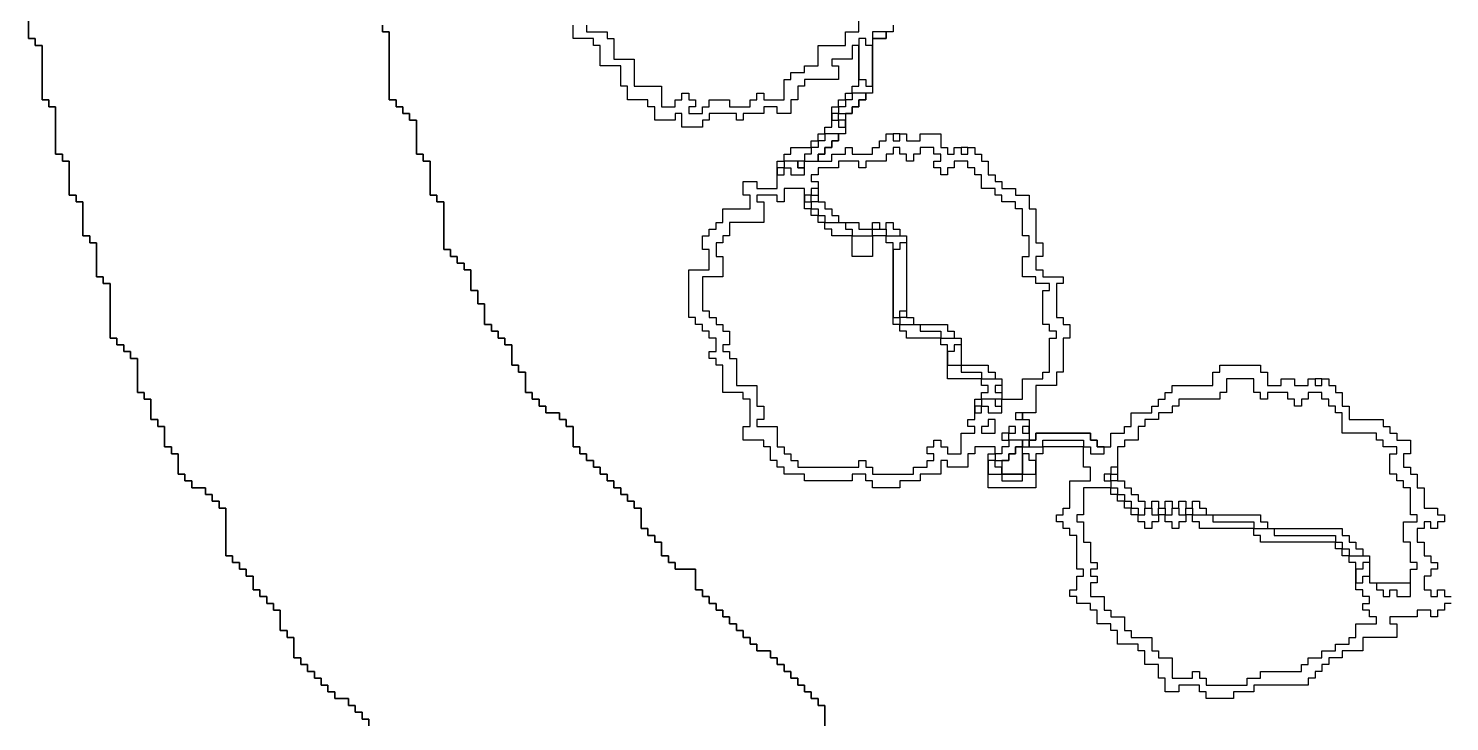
# Model space of a CAD drawing. Header units: millimetres. Extents: x 0 to 6624, y -35 to 3500.
# Drawn here: x 5772.1 to 6253.9, y 1578.5 to 1813.4 of the extents above; entities that cross this region are included whole.
import ezdxf

# ---------------------------------------------------------------- set-up
doc = ezdxf.new("R2010")
doc.units = ezdxf.units.MM
for name, color, linetype in [('garden_ground', 7, 'Continuous'), ('mound', 7, 'Continuous'), ('pine', 7, 'Continuous'), ('stream', 7, 'Continuous')]:
    doc.layers.add(name, color=color, linetype=linetype)

msp = doc.modelspace()

# ---------------------------------------------------------------- linework, layer by layer
at = {"layer": 'garden_ground'}
for points in [[(5887.48, 1577.08), (5887.48, 1579.38), (5885.17, 1579.38), (5885.17, 1581.69), (5882.86, 1581.69), (5882.86, 1583.99), (5880.55, 1583.99), (5880.55, 1586.3), (5875.94, 1586.3), (5875.94, 1588.6), (5873.63, 1588.6), (5873.63, 1590.91), (5871.32, 1590.91), (5871.32, 1593.21), (5869.01, 1593.21), (5869.01, 1595.52), (5866.7, 1595.52), (5866.7, 1597.83), (5864.4, 1597.83), (5864.4, 1600.13), (5862.09, 1600.13), (5862.09, 1607.05), (5859.78, 1607.05), (5859.78, 1609.35), (5857.47, 1609.35), (5857.47, 1616.27), (5855.16, 1616.27), (5855.16, 1618.58), (5852.85, 1618.58), (5852.85, 1620.88), (5850.54, 1620.88), (5850.54, 1623.19), (5848.24, 1623.19), (5848.24, 1627.8), (5845.93, 1627.8), (5845.93, 1630.11), (5843.62, 1630.11), (5843.62, 1632.41), (5841.31, 1632.41), (5841.31, 1634.72), (5839, 1634.72), (5839, 1650.86), (5836.69, 1650.86), (5836.69, 1653.16), (5834.39, 1653.16), (5834.39, 1655.47), (5832.08, 1655.47), (5832.08, 1657.77), (5827.46, 1657.77), (5827.46, 1660.08), (5825.15, 1660.08), (5825.15, 1662.38), (5822.84, 1662.38), (5822.84, 1669.3), (5820.54, 1669.3), (5820.54, 1671.61), (5818.23, 1671.61), (5818.23, 1678.52), (5815.92, 1678.52), (5815.92, 1680.83), (5813.61, 1680.83), (5813.61, 1687.75), (5811.3, 1687.75), (5811.3, 1690.05), (5808.99, 1690.05), (5808.99, 1701.58), (5806.69, 1701.58), (5806.69, 1703.89), (5804.38, 1703.89), (5804.38, 1706.19), (5802.07, 1706.19), (5802.07, 1708.5), (5799.76, 1708.5), (5799.76, 1726.94), (5797.45, 1726.94), (5797.45, 1729.25), (5795.14, 1729.25), (5795.14, 1740.78), (5792.83, 1740.78), (5792.83, 1743.08), (5790.53, 1743.08), (5790.53, 1754.61), (5788.22, 1754.61), (5788.22, 1756.92), (5785.91, 1756.92), (5785.91, 1768.45), (5783.6, 1768.45), (5783.6, 1770.75), (5781.29, 1770.75), (5781.29, 1786.89), (5778.98, 1786.89), (5778.98, 1789.2), (5776.68, 1789.2), (5776.68, 1807.64), (5774.37, 1807.64), (5774.37, 1809.95), (5772.06, 1809.95), (5772.06, 1821.48)], [(5892.1, 1814.56), (5892.1, 1812.25), (5894.4, 1812.25), (5894.4, 1789.2), (5896.71, 1789.2), (5896.71, 1786.89), (5899.02, 1786.89), (5899.02, 1784.58), (5901.33, 1784.58), (5901.33, 1782.28), (5903.64, 1782.28), (5903.64, 1770.75), (5905.95, 1770.75), (5905.95, 1768.45), (5908.25, 1768.45), (5908.25, 1756.92), (5910.56, 1756.92), (5910.56, 1754.61), (5912.87, 1754.61), (5912.87, 1738.47), (5915.18, 1738.47), (5915.18, 1736.17), (5917.49, 1736.17), (5917.49, 1733.86), (5919.8, 1733.86), (5919.8, 1731.55), (5922.11, 1731.55), (5922.11, 1724.64), (5924.41, 1724.64), (5924.41, 1720.03), (5926.72, 1720.03), (5926.72, 1713.11), (5929.03, 1713.11), (5929.03, 1710.8), (5931.34, 1710.8), (5931.34, 1708.5), (5933.65, 1708.5), (5933.65, 1706.19), (5935.96, 1706.19), (5935.96, 1699.28), (5938.26, 1699.28), (5938.26, 1696.97), (5940.57, 1696.97), (5940.57, 1690.05), (5942.88, 1690.05), (5942.88, 1687.75), (5945.19, 1687.75), (5945.19, 1685.44), (5947.5, 1685.44), (5947.5, 1683.14), (5952.11, 1683.14), (5952.11, 1680.83), (5954.42, 1680.83), (5954.42, 1678.52), (5956.73, 1678.52), (5956.73, 1671.61), (5959.04, 1671.61), (5959.04, 1669.3), (5961.35, 1669.3), (5961.35, 1667), (5963.66, 1667), (5963.66, 1664.69), (5965.96, 1664.69), (5965.96, 1662.38), (5968.27, 1662.38), (5968.27, 1660.08), (5970.58, 1660.08), (5970.58, 1657.77), (5972.89, 1657.77), (5972.89, 1655.47), (5975.2, 1655.47), (5975.2, 1653.16), (5977.51, 1653.16), (5977.51, 1650.86), (5979.82, 1650.86), (5979.82, 1643.94), (5982.12, 1643.94), (5982.12, 1641.63), (5984.43, 1641.63), (5984.43, 1639.33), (5986.74, 1639.33), (5986.74, 1634.72), (5989.05, 1634.72), (5989.05, 1632.41), (5991.36, 1632.41), (5991.36, 1630.11), (5998.28, 1630.11), (5998.28, 1623.19), (6000.59, 1623.19), (6000.59, 1620.88), (6002.9, 1620.88), (6002.9, 1618.58), (6005.21, 1618.58), (6005.21, 1616.27), (6007.52, 1616.27), (6007.52, 1613.97), (6009.82, 1613.97), (6009.82, 1611.66), (6012.13, 1611.66), (6012.13, 1609.35), (6014.44, 1609.35), (6014.44, 1607.05), (6016.75, 1607.05), (6016.75, 1604.74), (6019.06, 1604.74), (6019.06, 1602.44), (6023.67, 1602.44), (6023.67, 1600.13), (6025.98, 1600.13), (6025.98, 1597.83), (6028.29, 1597.83), (6028.29, 1595.52), (6030.6, 1595.52), (6030.6, 1593.21), (6032.91, 1593.21), (6032.91, 1590.91), (6035.22, 1590.91), (6035.22, 1588.6), (6037.53, 1588.6), (6037.53, 1586.3), (6039.83, 1586.3), (6039.83, 1583.99), (6042.14, 1583.99), (6042.14, 1577.08)], [(6254.52, 1618.58), (6252.21, 1618.58), (6252.21, 1616.27), (6249.9, 1616.27), (6249.9, 1613.97), (6247.59, 1613.97), (6247.59, 1616.27), (6242.97, 1616.27), (6242.97, 1613.97), (6233.74, 1613.97), (6233.74, 1611.66), (6236.05, 1611.66), (6236.05, 1607.05), (6224.51, 1607.05), (6224.51, 1602.44), (6217.58, 1602.44), (6217.58, 1600.13), (6212.96, 1600.13), (6212.96, 1597.83), (6210.66, 1597.83), (6210.66, 1595.52), (6208.35, 1595.52), (6208.35, 1593.21), (6206.04, 1593.21), (6206.04, 1590.91), (6187.57, 1590.91), (6187.57, 1588.6), (6180.65, 1588.6), (6180.65, 1586.3), (6171.41, 1586.3), (6171.41, 1588.6), (6169.1, 1588.6), (6169.1, 1590.91), (6162.18, 1590.91), (6162.18, 1588.6), (6157.56, 1588.6), (6157.56, 1593.21), (6155.25, 1593.21), (6155.25, 1597.83), (6150.64, 1597.83), (6150.64, 1602.44), (6148.33, 1602.44), (6148.33, 1604.74), (6141.4, 1604.74), (6141.4, 1609.35), (6139.1, 1609.35), (6139.1, 1611.66), (6134.48, 1611.66), (6134.48, 1616.27), (6132.17, 1616.27), (6132.17, 1618.58), (6127.55, 1618.58), (6127.55, 1620.88), (6125.24, 1620.88), (6125.24, 1623.19), (6127.55, 1623.19), (6127.55, 1627.8), (6129.86, 1627.8), (6129.86, 1630.11), (6127.55, 1630.11), (6127.55, 1641.63), (6125.24, 1641.63), (6125.24, 1643.94), (6122.94, 1643.94), (6122.94, 1646.25), (6120.63, 1646.25), (6120.63, 1648.55), (6122.94, 1648.55), (6122.94, 1650.86), (6125.24, 1650.86), (6125.24, 1660.08), (6132.17, 1660.08), (6132.17, 1664.69), (6129.86, 1664.69), (6129.86, 1671.61), (6116.01, 1671.61), (6116.01, 1669.3), (6113.7, 1669.3), (6113.7, 1657.77), (6097.54, 1657.77), (6097.54, 1669.3), (6099.85, 1669.3), (6099.85, 1671.61), (6092.93, 1671.61), (6092.93, 1669.3), (6090.62, 1669.3), (6090.62, 1664.69), (6083.69, 1664.69), (6083.69, 1667), (6081.39, 1667), (6081.39, 1662.38), (6074.46, 1662.38), (6074.46, 1660.08), (6067.53, 1660.08), (6067.53, 1657.77), (6058.3, 1657.77), (6058.3, 1660.08), (6055.99, 1660.08), (6055.99, 1662.38), (6051.38, 1662.38), (6051.38, 1660.08), (6035.22, 1660.08), (6035.22, 1662.38), (6028.29, 1662.38), (6028.29, 1664.69), (6025.98, 1664.69), (6025.98, 1667), (6023.67, 1667), (6023.67, 1671.61), (6021.37, 1671.61), (6021.37, 1673.91), (6014.44, 1673.91), (6014.44, 1678.52), (6016.75, 1678.52), (6016.75, 1687.75), (6014.44, 1687.75), (6014.44, 1690.05), (6007.52, 1690.05), (6007.52, 1699.28), (6005.21, 1699.28), (6005.21, 1701.58), (6002.9, 1701.58), (6002.9, 1703.89), (6005.21, 1703.89), (6005.21, 1708.5), (6002.9, 1708.5), (6002.9, 1710.8), (6000.59, 1710.8), (6000.59, 1713.11), (5998.28, 1713.11), (5998.28, 1715.42), (5995.97, 1715.42), (5995.97, 1731.55), (6002.9, 1731.55), (6002.9, 1738.47), (6000.59, 1738.47), (6000.59, 1743.08), (6002.9, 1743.08), (6002.9, 1745.39), (6005.21, 1745.39), (6005.21, 1747.69), (6007.52, 1747.69), (6007.52, 1752.31), (6016.75, 1752.31), (6016.75, 1756.92), (6014.44, 1756.92), (6014.44, 1761.53), (6019.06, 1761.53), (6019.06, 1759.22), (6025.98, 1759.22), (6025.98, 1768.45), (6028.29, 1768.45), (6028.29, 1770.75), (6030.6, 1770.75), (6030.6, 1773.06), (6037.53, 1773.06), (6037.53, 1775.36), (6039.83, 1775.36), (6039.83, 1777.67), (6042.14, 1777.67), (6042.14, 1779.97), (6044.45, 1779.97), (6044.45, 1786.89), (6046.76, 1786.89), (6046.76, 1789.2), (6049.07, 1789.2), (6049.07, 1791.5), (6051.38, 1791.5), (6051.38, 1793.81), (6053.68, 1793.81), (6053.68, 1807.64), (6051.38, 1807.64), (6051.38, 1803.03), (6044.45, 1803.03), (6044.45, 1800.72), (6046.76, 1800.72), (6046.76, 1796.11), (6035.22, 1796.11), (6035.22, 1793.81), (6032.91, 1793.81), (6032.91, 1789.2), (6030.6, 1789.2), (6030.6, 1784.58), (6025.98, 1784.58), (6025.98, 1786.89), (6021.37, 1786.89), (6021.37, 1784.58), (6014.44, 1784.58), (6014.44, 1782.28), (6012.13, 1782.28), (6012.13, 1784.58), (6002.9, 1784.58), (6002.9, 1782.28), (6000.59, 1782.28), (6000.59, 1779.97), (5993.67, 1779.97), (5993.67, 1784.58), (5991.36, 1784.58), (5991.36, 1782.28), (5984.43, 1782.28), (5984.43, 1786.89), (5982.12, 1786.89), (5982.12, 1789.2), (5975.2, 1789.2), (5975.2, 1793.81), (5972.89, 1793.81), (5972.89, 1800.72), (5965.96, 1800.72), (5965.96, 1807.64), (5963.66, 1807.64), (5963.66, 1809.95), (5956.73, 1809.95), (5956.73, 1814.56)]]:
    msp.add_lwpolyline(points, dxfattribs=at)
for points in [[(6104.47, 1678.52), (6104.47, 1676.22), (6106.78, 1676.22), (6106.78, 1678.52), (6104.47, 1678.52)], [(6102.16, 1676.22), (6102.16, 1673.91), (6104.47, 1673.91), (6104.47, 1676.22), (6102.16, 1676.22)]]:
    msp.add_lwpolyline(points, close=True, dxfattribs=at)
at = {"layer": 'mound'}
for points in [[(5961.35, 1814.56), (5961.35, 1812.25), (5968.27, 1812.25), (5968.27, 1809.95), (5970.58, 1809.95), (5970.58, 1803.03), (5977.51, 1803.03), (5977.51, 1793.81), (5986.74, 1793.81), (5986.74, 1786.89), (5991.36, 1786.89), (5991.36, 1789.2), (5993.67, 1789.2), (5993.67, 1791.5), (5995.97, 1791.5), (5995.97, 1789.2), (5998.28, 1789.2), (5998.28, 1786.89), (5995.97, 1786.89), (5995.97, 1784.58), (6000.59, 1784.58), (6000.59, 1786.89), (6002.9, 1786.89), (6002.9, 1789.2), (6009.82, 1789.2), (6009.82, 1786.89), (6016.75, 1786.89), (6016.75, 1789.2), (6019.06, 1789.2), (6019.06, 1791.5), (6021.37, 1791.5), (6021.37, 1789.2), (6028.29, 1789.2), (6028.29, 1796.11), (6030.6, 1796.11), (6030.6, 1798.42), (6035.22, 1798.42), (6035.22, 1800.72), (6039.83, 1800.72), (6039.83, 1807.64), (6049.07, 1807.64), (6049.07, 1812.25), (6053.68, 1812.25), (6053.68, 1830.7)], [(6065.23, 1814.56), (6065.23, 1812.25), (6062.92, 1812.25), (6062.92, 1809.95), (6058.3, 1809.95), (6058.3, 1791.5), (6055.99, 1791.5), (6055.99, 1789.2), (6053.68, 1789.2), (6053.68, 1786.89), (6051.38, 1786.89), (6051.38, 1784.58), (6049.07, 1784.58), (6049.07, 1777.67), (6046.76, 1777.67), (6046.76, 1775.36), (6044.45, 1775.36), (6044.45, 1773.06), (6042.14, 1773.06), (6042.14, 1770.75), (6039.83, 1770.75), (6039.83, 1768.45), (6044.45, 1768.45), (6044.45, 1770.75), (6049.07, 1770.75), (6049.07, 1773.06), (6051.38, 1773.06), (6051.38, 1770.75), (6058.3, 1770.75), (6058.3, 1773.06), (6060.61, 1773.06), (6060.61, 1775.36), (6062.92, 1775.36), (6062.92, 1777.67), (6065.23, 1777.67), (6065.23, 1775.36), (6067.53, 1775.36), (6067.53, 1777.67), (6069.84, 1777.67), (6069.84, 1775.36), (6074.46, 1775.36), (6074.46, 1777.67), (6081.39, 1777.67), (6081.39, 1773.06), (6083.69, 1773.06), (6083.69, 1770.75), (6086, 1770.75), (6086, 1773.06), (6088.31, 1773.06), (6088.31, 1770.75), (6090.62, 1770.75), (6090.62, 1773.06), (6092.93, 1773.06), (6092.93, 1770.75), (6095.24, 1770.75), (6095.24, 1768.45), (6097.54, 1768.45), (6097.54, 1763.83), (6099.85, 1763.83), (6099.85, 1761.53), (6102.16, 1761.53), (6102.16, 1759.22), (6106.78, 1759.22), (6106.78, 1756.92), (6111.39, 1756.92), (6111.39, 1752.31), (6113.7, 1752.31), (6113.7, 1740.78), (6116.01, 1740.78), (6116.01, 1736.17), (6113.7, 1736.17), (6113.7, 1731.55), (6116.01, 1731.55), (6116.01, 1729.25), (6122.94, 1729.25), (6122.94, 1726.94), (6120.63, 1726.94), (6120.63, 1715.42), (6122.94, 1715.42), (6122.94, 1713.11), (6125.24, 1713.11), (6125.24, 1708.5), (6122.94, 1708.5), (6122.94, 1696.97), (6120.63, 1696.97), (6120.63, 1692.36), (6113.7, 1692.36), (6113.7, 1683.14), (6109.09, 1683.14), (6109.09, 1680.83), (6111.39, 1680.83), (6111.39, 1673.91), (6113.7, 1673.91), (6113.7, 1676.22), (6132.17, 1676.22), (6132.17, 1673.91), (6134.48, 1673.91), (6134.48, 1671.61), (6139.1, 1671.61), (6139.1, 1676.22), (6143.71, 1676.22), (6143.71, 1678.52), (6146.02, 1678.52), (6146.02, 1683.14), (6152.95, 1683.14), (6152.95, 1685.44), (6155.25, 1685.44), (6155.25, 1687.75), (6157.56, 1687.75), (6157.56, 1690.05), (6159.87, 1690.05), (6159.87, 1692.36), (6173.72, 1692.36), (6173.72, 1696.97), (6176.03, 1696.97), (6176.03, 1699.28), (6189.88, 1699.28), (6189.88, 1696.97), (6192.19, 1696.97), (6192.19, 1692.36), (6196.81, 1692.36), (6196.81, 1694.66), (6201.42, 1694.66), (6201.42, 1692.36), (6206.04, 1692.36), (6206.04, 1694.66), (6208.35, 1694.66), (6208.35, 1692.36), (6210.66, 1692.36), (6210.66, 1694.66), (6212.96, 1694.66), (6212.96, 1692.36), (6215.27, 1692.36), (6215.27, 1690.05), (6217.58, 1690.05), (6217.58, 1685.44), (6219.89, 1685.44), (6219.89, 1680.83), (6231.43, 1680.83), (6231.43, 1678.52), (6233.74, 1678.52), (6233.74, 1676.22), (6236.05, 1676.22), (6236.05, 1673.91), (6240.66, 1673.91), (6240.66, 1669.3), (6238.36, 1669.3), (6238.36, 1664.69), (6240.66, 1664.69), (6240.66, 1662.38), (6242.97, 1662.38), (6242.97, 1657.77), (6245.28, 1657.77), (6245.28, 1650.86), (6249.9, 1650.86), (6249.9, 1648.55), (6252.21, 1648.55), (6252.21, 1646.25), (6249.9, 1646.25), (6249.9, 1643.94), (6247.59, 1643.94), (6247.59, 1646.25), (6245.28, 1646.25), (6245.28, 1643.94), (6242.97, 1643.94), (6242.97, 1639.33), (6245.28, 1639.33), (6245.28, 1634.72), (6247.59, 1634.72), (6247.59, 1632.41), (6249.9, 1632.41), (6249.9, 1630.11), (6247.59, 1630.11), (6247.59, 1627.8), (6245.28, 1627.8), (6245.28, 1623.19), (6247.59, 1623.19), (6247.59, 1620.88), (6249.9, 1620.88), (6249.9, 1623.19), (6252.21, 1623.19), (6252.21, 1620.88), (6254.52, 1620.88)]]:
    msp.add_lwpolyline(points, dxfattribs=at)
for points in [[(6065.23, 1773.06), (6065.23, 1770.75), (6062.92, 1770.75), (6062.92, 1768.45), (6055.99, 1768.45), (6055.99, 1766.14), (6053.68, 1766.14), (6053.68, 1768.45), (6046.76, 1768.45), (6046.76, 1766.14), (6039.83, 1766.14), (6039.83, 1763.83), (6037.53, 1763.83), (6037.53, 1761.53), (6039.83, 1761.53), (6039.83, 1754.61), (6042.14, 1754.61), (6042.14, 1752.31), (6044.45, 1752.31), (6044.45, 1750), (6046.76, 1750), (6046.76, 1747.69), (6053.68, 1747.69), (6053.68, 1745.39), (6058.3, 1745.39), (6058.3, 1747.69), (6060.61, 1747.69), (6060.61, 1745.39), (6062.92, 1745.39), (6062.92, 1747.69), (6065.23, 1747.69), (6065.23, 1745.39), (6067.53, 1745.39), (6067.53, 1743.08), (6069.84, 1743.08), (6069.84, 1715.42), (6072.15, 1715.42), (6072.15, 1713.11), (6083.69, 1713.11), (6083.69, 1710.8), (6086, 1710.8), (6086, 1708.5), (6088.31, 1708.5), (6088.31, 1699.28), (6097.54, 1699.28), (6097.54, 1696.97), (6099.85, 1696.97), (6099.85, 1694.66), (6102.16, 1694.66), (6102.16, 1687.75), (6109.09, 1687.75), (6109.09, 1694.66), (6116.01, 1694.66), (6116.01, 1696.97), (6118.32, 1696.97), (6118.32, 1708.5), (6120.63, 1708.5), (6120.63, 1710.8), (6118.32, 1710.8), (6118.32, 1713.11), (6116.01, 1713.11), (6116.01, 1724.64), (6118.32, 1724.64), (6118.32, 1726.94), (6113.7, 1726.94), (6113.7, 1729.25), (6109.09, 1729.25), (6109.09, 1736.17), (6111.39, 1736.17), (6111.39, 1743.08), (6109.09, 1743.08), (6109.09, 1752.31), (6106.78, 1752.31), (6106.78, 1754.61), (6102.16, 1754.61), (6102.16, 1756.92), (6099.85, 1756.92), (6099.85, 1759.22), (6095.24, 1759.22), (6095.24, 1763.83), (6092.93, 1763.83), (6092.93, 1766.14), (6090.62, 1766.14), (6090.62, 1768.45), (6086, 1768.45), (6086, 1766.14), (6083.69, 1766.14), (6083.69, 1763.83), (6081.39, 1763.83), (6081.39, 1766.14), (6079.08, 1766.14), (6079.08, 1768.45), (6081.39, 1768.45), (6081.39, 1770.75), (6079.08, 1770.75), (6079.08, 1773.06), (6074.46, 1773.06), (6074.46, 1770.75), (6072.15, 1770.75), (6072.15, 1768.45), (6069.84, 1768.45), (6069.84, 1770.75), (6067.53, 1770.75), (6067.53, 1773.06), (6065.23, 1773.06)], [(6032.91, 1768.45), (6032.91, 1766.14), (6035.22, 1766.14), (6035.22, 1768.45), (6032.91, 1768.45)], [(6028.29, 1759.22), (6028.29, 1754.61), (6025.98, 1754.61), (6025.98, 1756.92), (6019.06, 1756.92), (6019.06, 1754.61), (6021.37, 1754.61), (6021.37, 1747.69), (6009.82, 1747.69), (6009.82, 1743.08), (6007.52, 1743.08), (6007.52, 1740.78), (6005.21, 1740.78), (6005.21, 1736.17), (6007.52, 1736.17), (6007.52, 1729.25), (6000.59, 1729.25), (6000.59, 1717.72), (6002.9, 1717.72), (6002.9, 1715.42), (6005.21, 1715.42), (6005.21, 1713.11), (6007.52, 1713.11), (6007.52, 1710.8), (6009.82, 1710.8), (6009.82, 1706.19), (6007.52, 1706.19), (6007.52, 1703.89), (6009.82, 1703.89), (6009.82, 1701.58), (6012.13, 1701.58), (6012.13, 1692.36), (6019.06, 1692.36), (6019.06, 1685.44), (6021.37, 1685.44), (6021.37, 1680.83), (6019.06, 1680.83), (6019.06, 1678.52), (6025.98, 1678.52), (6025.98, 1671.61), (6028.29, 1671.61), (6028.29, 1669.3), (6030.6, 1669.3), (6030.6, 1667), (6032.91, 1667), (6032.91, 1664.69), (6053.68, 1664.69), (6053.68, 1667), (6055.99, 1667), (6055.99, 1664.69), (6058.3, 1664.69), (6058.3, 1662.38), (6072.15, 1662.38), (6072.15, 1664.69), (6076.77, 1664.69), (6076.77, 1667), (6079.08, 1667), (6079.08, 1669.3), (6076.77, 1669.3), (6076.77, 1671.61), (6079.08, 1671.61), (6079.08, 1673.91), (6081.39, 1673.91), (6081.39, 1671.61), (6083.69, 1671.61), (6083.69, 1669.3), (6088.31, 1669.3), (6088.31, 1676.22), (6092.93, 1676.22), (6092.93, 1678.52), (6090.62, 1678.52), (6090.62, 1680.83), (6092.93, 1680.83), (6092.93, 1687.75), (6095.24, 1687.75), (6095.24, 1690.05), (6097.54, 1690.05), (6097.54, 1692.36), (6095.24, 1692.36), (6095.24, 1694.66), (6083.69, 1694.66), (6083.69, 1706.19), (6081.39, 1706.19), (6081.39, 1708.5), (6069.84, 1708.5), (6069.84, 1710.8), (6067.53, 1710.8), (6067.53, 1713.11), (6065.23, 1713.11), (6065.23, 1740.78), (6062.92, 1740.78), (6062.92, 1743.08), (6058.3, 1743.08), (6058.3, 1736.17), (6051.38, 1736.17), (6051.38, 1743.08), (6044.45, 1743.08), (6044.45, 1745.39), (6042.14, 1745.39), (6042.14, 1747.69), (6039.83, 1747.69), (6039.83, 1750), (6037.53, 1750), (6037.53, 1752.31), (6035.22, 1752.31), (6035.22, 1759.22), (6028.29, 1759.22)], [(6178.34, 1694.66), (6178.34, 1690.05), (6176.03, 1690.05), (6176.03, 1687.75), (6162.18, 1687.75), (6162.18, 1685.44), (6159.87, 1685.44), (6159.87, 1683.14), (6155.25, 1683.14), (6155.25, 1680.83), (6150.64, 1680.83), (6150.64, 1678.52), (6148.33, 1678.52), (6148.33, 1673.91), (6143.71, 1673.91), (6143.71, 1671.61), (6141.4, 1671.61), (6141.4, 1660.08), (6143.71, 1660.08), (6143.71, 1657.77), (6146.02, 1657.77), (6146.02, 1655.47), (6148.33, 1655.47), (6148.33, 1653.16), (6150.64, 1653.16), (6150.64, 1650.86), (6152.95, 1650.86), (6152.95, 1653.16), (6155.25, 1653.16), (6155.25, 1650.86), (6157.56, 1650.86), (6157.56, 1653.16), (6159.87, 1653.16), (6159.87, 1650.86), (6162.18, 1650.86), (6162.18, 1653.16), (6164.49, 1653.16), (6164.49, 1650.86), (6166.8, 1650.86), (6166.8, 1653.16), (6169.1, 1653.16), (6169.1, 1650.86), (6171.41, 1650.86), (6171.41, 1648.55), (6189.88, 1648.55), (6189.88, 1646.25), (6192.19, 1646.25), (6192.19, 1643.94), (6217.58, 1643.94), (6217.58, 1641.63), (6219.89, 1641.63), (6219.89, 1639.33), (6222.2, 1639.33), (6222.2, 1637.02), (6224.51, 1637.02), (6224.51, 1634.72), (6226.81, 1634.72), (6226.81, 1625.49), (6229.12, 1625.49), (6229.12, 1623.19), (6231.43, 1623.19), (6231.43, 1620.88), (6233.74, 1620.88), (6233.74, 1623.19), (6236.05, 1623.19), (6236.05, 1620.88), (6240.66, 1620.88), (6240.66, 1630.11), (6242.97, 1630.11), (6242.97, 1632.41), (6240.66, 1632.41), (6240.66, 1639.33), (6238.36, 1639.33), (6238.36, 1646.25), (6242.97, 1646.25), (6242.97, 1648.55), (6240.66, 1648.55), (6240.66, 1657.77), (6238.36, 1657.77), (6238.36, 1660.08), (6236.05, 1660.08), (6236.05, 1662.38), (6233.74, 1662.38), (6233.74, 1669.3), (6236.05, 1669.3), (6236.05, 1671.61), (6231.43, 1671.61), (6231.43, 1673.91), (6229.12, 1673.91), (6229.12, 1676.22), (6217.58, 1676.22), (6217.58, 1683.14), (6215.27, 1683.14), (6215.27, 1685.44), (6212.96, 1685.44), (6212.96, 1687.75), (6210.66, 1687.75), (6210.66, 1690.05), (6206.04, 1690.05), (6206.04, 1687.75), (6203.73, 1687.75), (6203.73, 1685.44), (6201.42, 1685.44), (6201.42, 1687.75), (6199.11, 1687.75), (6199.11, 1690.05), (6192.19, 1690.05), (6192.19, 1687.75), (6189.88, 1687.75), (6189.88, 1690.05), (6187.57, 1690.05), (6187.57, 1694.66), (6178.34, 1694.66)], [(6099.85, 1687.75), (6099.85, 1685.44), (6102.16, 1685.44), (6102.16, 1687.75), (6099.85, 1687.75)], [(6097.54, 1680.83), (6097.54, 1678.52), (6095.24, 1678.52), (6095.24, 1676.22), (6099.85, 1676.22), (6099.85, 1680.83), (6097.54, 1680.83)], [(6109.09, 1673.91), (6109.09, 1671.61), (6111.39, 1671.61), (6111.39, 1673.91), (6109.09, 1673.91)], [(6106.78, 1671.61), (6106.78, 1669.3), (6104.47, 1669.3), (6104.47, 1667), (6102.16, 1667), (6102.16, 1662.38), (6109.09, 1662.38), (6109.09, 1671.61), (6106.78, 1671.61)], [(6129.86, 1657.77), (6129.86, 1648.55), (6127.55, 1648.55), (6127.55, 1646.25), (6129.86, 1646.25), (6129.86, 1639.33), (6132.17, 1639.33), (6132.17, 1632.41), (6134.48, 1632.41), (6134.48, 1630.11), (6132.17, 1630.11), (6132.17, 1627.8), (6134.48, 1627.8), (6134.48, 1625.49), (6132.17, 1625.49), (6132.17, 1620.88), (6136.79, 1620.88), (6136.79, 1616.27), (6139.1, 1616.27), (6139.1, 1613.97), (6143.71, 1613.97), (6143.71, 1609.35), (6146.02, 1609.35), (6146.02, 1607.05), (6152.95, 1607.05), (6152.95, 1602.44), (6155.25, 1602.44), (6155.25, 1600.13), (6159.87, 1600.13), (6159.87, 1593.21), (6166.8, 1593.21), (6166.8, 1595.52), (6169.1, 1595.52), (6169.1, 1593.21), (6171.41, 1593.21), (6171.41, 1590.91), (6185.26, 1590.91), (6185.26, 1593.21), (6189.88, 1593.21), (6189.88, 1595.52), (6203.73, 1595.52), (6203.73, 1597.83), (6206.04, 1597.83), (6206.04, 1600.13), (6210.66, 1600.13), (6210.66, 1602.44), (6215.27, 1602.44), (6215.27, 1604.74), (6219.89, 1604.74), (6219.89, 1607.05), (6222.2, 1607.05), (6222.2, 1611.66), (6229.12, 1611.66), (6229.12, 1613.97), (6226.81, 1613.97), (6226.81, 1616.27), (6224.51, 1616.27), (6224.51, 1618.58), (6226.81, 1618.58), (6226.81, 1620.88), (6224.51, 1620.88), (6224.51, 1623.19), (6222.2, 1623.19), (6222.2, 1632.41), (6219.89, 1632.41), (6219.89, 1634.72), (6217.58, 1634.72), (6217.58, 1637.02), (6215.27, 1637.02), (6215.27, 1639.33), (6189.88, 1639.33), (6189.88, 1641.63), (6187.57, 1641.63), (6187.57, 1643.94), (6169.1, 1643.94), (6169.1, 1646.25), (6166.8, 1646.25), (6166.8, 1648.55), (6164.49, 1648.55), (6164.49, 1646.25), (6162.18, 1646.25), (6162.18, 1643.94), (6159.87, 1643.94), (6159.87, 1646.25), (6157.56, 1646.25), (6157.56, 1648.55), (6155.25, 1648.55), (6155.25, 1646.25), (6152.95, 1646.25), (6152.95, 1643.94), (6150.64, 1643.94), (6150.64, 1646.25), (6148.33, 1646.25), (6148.33, 1648.55), (6146.02, 1648.55), (6146.02, 1650.86), (6143.71, 1650.86), (6143.71, 1653.16), (6141.4, 1653.16), (6141.4, 1655.47), (6139.1, 1655.47), (6139.1, 1657.77), (6129.86, 1657.77)]]:
    msp.add_lwpolyline(points, close=True, dxfattribs=at)
at = {"layer": 'pine'}
for points in [[(6058.3, 1812.25), (6058.3, 1809.95), (6062.92, 1809.95), (6062.92, 1812.25), (6058.3, 1812.25)], [(6053.68, 1809.95), (6053.68, 1796.11), (6055.99, 1796.11), (6055.99, 1793.81), (6058.3, 1793.81), (6058.3, 1807.64), (6055.99, 1807.64), (6055.99, 1809.95), (6053.68, 1809.95)], [(6051.38, 1791.5), (6051.38, 1789.2), (6049.07, 1789.2), (6049.07, 1786.89), (6046.76, 1786.89), (6046.76, 1784.58), (6051.38, 1784.58), (6051.38, 1786.89), (6053.68, 1786.89), (6053.68, 1789.2), (6055.99, 1789.2), (6055.99, 1791.5), (6051.38, 1791.5)], [(6044.45, 1784.58), (6044.45, 1782.28), (6046.76, 1782.28), (6046.76, 1784.58), (6044.45, 1784.58)], [(6046.76, 1782.28), (6046.76, 1779.97), (6049.07, 1779.97), (6049.07, 1782.28), (6046.76, 1782.28)], [(6042.14, 1777.67), (6042.14, 1775.36), (6039.83, 1775.36), (6039.83, 1773.06), (6037.53, 1773.06), (6037.53, 1770.75), (6035.22, 1770.75), (6035.22, 1768.45), (6039.83, 1768.45), (6039.83, 1770.75), (6042.14, 1770.75), (6042.14, 1773.06), (6044.45, 1773.06), (6044.45, 1775.36), (6046.76, 1775.36), (6046.76, 1777.67), (6042.14, 1777.67)], [(6065.23, 1777.67), (6065.23, 1775.36), (6067.53, 1775.36), (6067.53, 1777.67), (6065.23, 1777.67)], [(6065.23, 1773.06), (6065.23, 1770.75), (6062.92, 1770.75), (6062.92, 1768.45), (6055.99, 1768.45), (6055.99, 1766.14), (6053.68, 1766.14), (6053.68, 1768.45), (6046.76, 1768.45), (6046.76, 1766.14), (6039.83, 1766.14), (6039.83, 1763.83), (6037.53, 1763.83), (6037.53, 1761.53), (6039.83, 1761.53), (6039.83, 1759.22), (6037.53, 1759.22), (6037.53, 1756.92), (6039.83, 1756.92), (6039.83, 1754.61), (6037.53, 1754.61), (6037.53, 1752.31), (6039.83, 1752.31), (6039.83, 1750), (6042.14, 1750), (6042.14, 1747.69), (6049.07, 1747.69), (6049.07, 1745.39), (6051.38, 1745.39), (6051.38, 1743.08), (6058.3, 1743.08), (6058.3, 1745.39), (6062.92, 1745.39), (6062.92, 1743.08), (6069.84, 1743.08), (6069.84, 1740.78), (6067.53, 1740.78), (6067.53, 1738.47), (6065.23, 1738.47), (6065.23, 1715.42), (6067.53, 1715.42), (6067.53, 1713.11), (6074.46, 1713.11), (6074.46, 1710.8), (6081.39, 1710.8), (6081.39, 1708.5), (6088.31, 1708.5), (6088.31, 1706.19), (6086, 1706.19), (6086, 1703.89), (6083.69, 1703.89), (6083.69, 1699.28), (6088.31, 1699.28), (6088.31, 1696.97), (6095.24, 1696.97), (6095.24, 1694.66), (6102.16, 1694.66), (6102.16, 1692.36), (6099.85, 1692.36), (6099.85, 1690.05), (6102.16, 1690.05), (6102.16, 1687.75), (6109.09, 1687.75), (6109.09, 1694.66), (6116.01, 1694.66), (6116.01, 1696.97), (6118.32, 1696.97), (6118.32, 1708.5), (6120.63, 1708.5), (6120.63, 1710.8), (6118.32, 1710.8), (6118.32, 1713.11), (6116.01, 1713.11), (6116.01, 1724.64), (6118.32, 1724.64), (6118.32, 1726.94), (6113.7, 1726.94), (6113.7, 1729.25), (6109.09, 1729.25), (6109.09, 1736.17), (6111.39, 1736.17), (6111.39, 1743.08), (6109.09, 1743.08), (6109.09, 1752.31), (6106.78, 1752.31), (6106.78, 1754.61), (6102.16, 1754.61), (6102.16, 1756.92), (6099.85, 1756.92), (6099.85, 1759.22), (6095.24, 1759.22), (6095.24, 1763.83), (6092.93, 1763.83), (6092.93, 1766.14), (6090.62, 1766.14), (6090.62, 1768.45), (6086, 1768.45), (6086, 1766.14), (6083.69, 1766.14), (6083.69, 1763.83), (6081.39, 1763.83), (6081.39, 1766.14), (6079.08, 1766.14), (6079.08, 1768.45), (6081.39, 1768.45), (6081.39, 1770.75), (6079.08, 1770.75), (6079.08, 1773.06), (6074.46, 1773.06), (6074.46, 1770.75), (6072.15, 1770.75), (6072.15, 1768.45), (6069.84, 1768.45), (6069.84, 1770.75), (6067.53, 1770.75), (6067.53, 1773.06), (6065.23, 1773.06)], [(6088.31, 1773.06), (6088.31, 1770.75), (6090.62, 1770.75), (6090.62, 1773.06), (6088.31, 1773.06)], [(6025.98, 1766.14), (6025.98, 1763.83), (6028.29, 1763.83), (6028.29, 1766.14), (6025.98, 1766.14)], [(6028.29, 1768.45), (6028.29, 1766.14), (6030.6, 1766.14), (6030.6, 1763.83), (6035.22, 1763.83), (6035.22, 1766.14), (6032.91, 1766.14), (6032.91, 1768.45), (6028.29, 1768.45)], [(6035.22, 1756.92), (6035.22, 1754.61), (6037.53, 1754.61), (6037.53, 1756.92), (6035.22, 1756.92)], [(6067.53, 1717.72), (6069.84, 1717.72), (6069.84, 1715.42), (6067.53, 1715.42), (6067.53, 1717.72)], [(6178.34, 1694.66), (6178.34, 1690.05), (6176.03, 1690.05), (6176.03, 1687.75), (6162.18, 1687.75), (6162.18, 1685.44), (6159.87, 1685.44), (6159.87, 1683.14), (6155.25, 1683.14), (6155.25, 1680.83), (6150.64, 1680.83), (6150.64, 1678.52), (6148.33, 1678.52), (6148.33, 1673.91), (6143.71, 1673.91), (6143.71, 1671.61), (6141.4, 1671.61), (6141.4, 1664.69), (6139.1, 1664.69), (6139.1, 1662.38), (6141.4, 1662.38), (6141.4, 1660.08), (6139.1, 1660.08), (6139.1, 1657.77), (6141.4, 1657.77), (6141.4, 1655.47), (6143.71, 1655.47), (6143.71, 1653.16), (6146.02, 1653.16), (6146.02, 1650.86), (6148.33, 1650.86), (6148.33, 1648.55), (6150.64, 1648.55), (6150.64, 1650.86), (6152.95, 1650.86), (6152.95, 1648.55), (6155.25, 1648.55), (6155.25, 1650.86), (6157.56, 1650.86), (6157.56, 1648.55), (6159.87, 1648.55), (6159.87, 1650.86), (6162.18, 1650.86), (6162.18, 1648.55), (6164.49, 1648.55), (6164.49, 1650.86), (6166.8, 1650.86), (6166.8, 1648.55), (6173.72, 1648.55), (6173.72, 1646.25), (6187.57, 1646.25), (6187.57, 1643.94), (6194.5, 1643.94), (6194.5, 1641.63), (6215.27, 1641.63), (6215.27, 1639.33), (6217.58, 1639.33), (6217.58, 1637.02), (6219.89, 1637.02), (6219.89, 1634.72), (6226.81, 1634.72), (6226.81, 1632.41), (6224.51, 1632.41), (6224.51, 1630.11), (6222.2, 1630.11), (6222.2, 1625.49), (6224.51, 1625.49), (6224.51, 1627.8), (6226.81, 1627.8), (6226.81, 1625.49), (6240.66, 1625.49), (6240.66, 1630.11), (6242.97, 1630.11), (6242.97, 1632.41), (6240.66, 1632.41), (6240.66, 1639.33), (6238.36, 1639.33), (6238.36, 1646.25), (6242.97, 1646.25), (6242.97, 1648.55), (6240.66, 1648.55), (6240.66, 1657.77), (6238.36, 1657.77), (6238.36, 1660.08), (6236.05, 1660.08), (6236.05, 1662.38), (6233.74, 1662.38), (6233.74, 1669.3), (6236.05, 1669.3), (6236.05, 1671.61), (6231.43, 1671.61), (6231.43, 1673.91), (6229.12, 1673.91), (6229.12, 1676.22), (6217.58, 1676.22), (6217.58, 1683.14), (6215.27, 1683.14), (6215.27, 1685.44), (6212.96, 1685.44), (6212.96, 1687.75), (6210.66, 1687.75), (6210.66, 1690.05), (6206.04, 1690.05), (6206.04, 1687.75), (6203.73, 1687.75), (6203.73, 1685.44), (6201.42, 1685.44), (6201.42, 1687.75), (6199.11, 1687.75), (6199.11, 1690.05), (6192.19, 1690.05), (6192.19, 1687.75), (6189.88, 1687.75), (6189.88, 1690.05), (6187.57, 1690.05), (6187.57, 1694.66), (6178.34, 1694.66)], [(6208.35, 1694.66), (6208.35, 1692.36), (6210.66, 1692.36), (6210.66, 1694.66), (6208.35, 1694.66)], [(6095.24, 1687.75), (6095.24, 1685.44), (6097.54, 1685.44), (6097.54, 1683.14), (6102.16, 1683.14), (6102.16, 1687.75), (6095.24, 1687.75)], [(6092.93, 1685.44), (6092.93, 1683.14), (6095.24, 1683.14), (6095.24, 1685.44), (6092.93, 1685.44)], [(6106.78, 1683.14), (6106.78, 1680.83), (6109.09, 1680.83), (6109.09, 1683.14), (6106.78, 1683.14)], [(6109.09, 1678.52), (6109.09, 1676.22), (6111.39, 1676.22), (6111.39, 1678.52), (6109.09, 1678.52)], [(6104.47, 1673.91), (6104.47, 1671.61), (6102.16, 1671.61), (6102.16, 1669.3), (6099.85, 1669.3), (6099.85, 1667), (6104.47, 1667), (6104.47, 1669.3), (6106.78, 1669.3), (6106.78, 1671.61), (6109.09, 1671.61), (6109.09, 1673.91), (6104.47, 1673.91)], [(6113.7, 1676.22), (6113.7, 1673.91), (6111.39, 1673.91), (6111.39, 1671.61), (6116.01, 1671.61), (6116.01, 1673.91), (6129.86, 1673.91), (6129.86, 1671.61), (6132.17, 1671.61), (6132.17, 1669.3), (6136.79, 1669.3), (6136.79, 1671.61), (6134.48, 1671.61), (6134.48, 1673.91), (6132.17, 1673.91), (6132.17, 1676.22), (6113.7, 1676.22)], [(6109.09, 1669.3), (6109.09, 1662.38), (6113.7, 1662.38), (6113.7, 1667), (6111.39, 1667), (6111.39, 1669.3), (6109.09, 1669.3)], [(6097.54, 1667), (6097.54, 1662.38), (6102.16, 1662.38), (6102.16, 1664.69), (6099.85, 1664.69), (6099.85, 1667), (6097.54, 1667)], [(6102.16, 1662.38), (6102.16, 1660.08), (6109.09, 1660.08), (6109.09, 1662.38), (6102.16, 1662.38)], [(6136.79, 1662.38), (6136.79, 1660.08), (6139.1, 1660.08), (6139.1, 1662.38), (6136.79, 1662.38)]]:
    msp.add_lwpolyline(points, close=True, dxfattribs=at)
at = {"layer": 'stream'}
for points in [[(5772.06, 1821.48), (5772.06, 1809.95), (5774.37, 1809.95), (5774.37, 1807.64), (5776.68, 1807.64), (5776.68, 1789.2), (5778.98, 1789.2), (5778.98, 1786.89), (5781.29, 1786.89), (5781.29, 1770.75), (5783.6, 1770.75), (5783.6, 1768.45), (5785.91, 1768.45), (5785.91, 1756.92), (5788.22, 1756.92), (5788.22, 1754.61), (5790.53, 1754.61), (5790.53, 1743.08), (5792.83, 1743.08), (5792.83, 1740.78), (5795.14, 1740.78), (5795.14, 1729.25), (5797.45, 1729.25), (5797.45, 1726.94), (5799.76, 1726.94), (5799.76, 1708.5), (5802.07, 1708.5), (5802.07, 1706.19), (5804.38, 1706.19), (5804.38, 1703.89), (5806.69, 1703.89), (5806.69, 1701.58), (5808.99, 1701.58), (5808.99, 1690.05), (5811.3, 1690.05), (5811.3, 1687.75), (5813.61, 1687.75), (5813.61, 1680.83), (5815.92, 1680.83), (5815.92, 1678.52), (5818.23, 1678.52), (5818.23, 1671.61), (5820.54, 1671.61), (5820.54, 1669.3), (5822.84, 1669.3), (5822.84, 1662.38), (5825.15, 1662.38), (5825.15, 1660.08), (5827.46, 1660.08), (5827.46, 1657.77), (5832.08, 1657.77), (5832.08, 1655.47), (5834.39, 1655.47), (5834.39, 1653.16), (5836.69, 1653.16), (5836.69, 1650.86), (5839, 1650.86), (5839, 1634.72), (5841.31, 1634.72), (5841.31, 1632.41), (5843.62, 1632.41), (5843.62, 1630.11), (5845.93, 1630.11), (5845.93, 1627.8), (5848.24, 1627.8), (5848.24, 1623.19), (5850.54, 1623.19), (5850.54, 1620.88), (5852.85, 1620.88), (5852.85, 1618.58), (5855.16, 1618.58), (5855.16, 1616.27), (5857.47, 1616.27), (5857.47, 1609.35), (5859.78, 1609.35), (5859.78, 1607.05), (5862.09, 1607.05), (5862.09, 1600.13), (5864.4, 1600.13), (5864.4, 1597.83), (5866.7, 1597.83), (5866.7, 1595.52), (5869.01, 1595.52), (5869.01, 1593.21), (5871.32, 1593.21), (5871.32, 1590.91), (5873.63, 1590.91), (5873.63, 1588.6), (5875.94, 1588.6), (5875.94, 1586.3), (5880.55, 1586.3), (5880.55, 1583.99), (5882.86, 1583.99), (5882.86, 1581.69), (5885.17, 1581.69), (5885.17, 1579.38), (5887.48, 1579.38), (5887.48, 1577.08)], [(6042.14, 1577.08), (6042.14, 1583.99), (6039.83, 1583.99), (6039.83, 1586.3), (6037.53, 1586.3), (6037.53, 1588.6), (6035.22, 1588.6), (6035.22, 1590.91), (6032.91, 1590.91), (6032.91, 1593.21), (6030.6, 1593.21), (6030.6, 1595.52), (6028.29, 1595.52), (6028.29, 1597.83), (6025.98, 1597.83), (6025.98, 1600.13), (6023.67, 1600.13), (6023.67, 1602.44), (6019.06, 1602.44), (6019.06, 1604.74), (6016.75, 1604.74), (6016.75, 1607.05), (6014.44, 1607.05), (6014.44, 1609.35), (6012.13, 1609.35), (6012.13, 1611.66), (6009.82, 1611.66), (6009.82, 1613.97), (6007.52, 1613.97), (6007.52, 1616.27), (6005.21, 1616.27), (6005.21, 1618.58), (6002.9, 1618.58), (6002.9, 1620.88), (6000.59, 1620.88), (6000.59, 1623.19), (5998.28, 1623.19), (5998.28, 1630.11), (5991.36, 1630.11), (5991.36, 1632.41), (5989.05, 1632.41), (5989.05, 1634.72), (5986.74, 1634.72), (5986.74, 1639.33), (5984.43, 1639.33), (5984.43, 1641.63), (5982.12, 1641.63), (5982.12, 1643.94), (5979.82, 1643.94), (5979.82, 1650.86), (5977.51, 1650.86), (5977.51, 1653.16), (5975.2, 1653.16), (5975.2, 1655.47), (5972.89, 1655.47), (5972.89, 1657.77), (5970.58, 1657.77), (5970.58, 1660.08), (5968.27, 1660.08), (5968.27, 1662.38), (5965.96, 1662.38), (5965.96, 1664.69), (5963.66, 1664.69), (5963.66, 1667), (5961.35, 1667), (5961.35, 1669.3), (5959.04, 1669.3), (5959.04, 1671.61), (5956.73, 1671.61), (5956.73, 1678.52), (5954.42, 1678.52), (5954.42, 1680.83), (5952.11, 1680.83), (5952.11, 1683.14), (5947.5, 1683.14), (5947.5, 1685.44), (5945.19, 1685.44), (5945.19, 1687.75), (5942.88, 1687.75), (5942.88, 1690.05), (5940.57, 1690.05), (5940.57, 1696.97), (5938.26, 1696.97), (5938.26, 1699.28), (5935.96, 1699.28), (5935.96, 1706.19), (5933.65, 1706.19), (5933.65, 1708.5), (5931.34, 1708.5), (5931.34, 1710.8), (5929.03, 1710.8), (5929.03, 1713.11), (5926.72, 1713.11), (5926.72, 1720.03), (5924.41, 1720.03), (5924.41, 1724.64), (5922.11, 1724.64), (5922.11, 1731.55), (5919.8, 1731.55), (5919.8, 1733.86), (5917.49, 1733.86), (5917.49, 1736.17), (5915.18, 1736.17), (5915.18, 1738.47), (5912.87, 1738.47), (5912.87, 1754.61), (5910.56, 1754.61), (5910.56, 1756.92), (5908.25, 1756.92), (5908.25, 1768.45), (5905.95, 1768.45), (5905.95, 1770.75), (5903.64, 1770.75), (5903.64, 1782.28), (5901.33, 1782.28), (5901.33, 1784.58), (5899.02, 1784.58), (5899.02, 1786.89), (5896.71, 1786.89), (5896.71, 1789.2), (5894.4, 1789.2), (5894.4, 1812.25), (5892.1, 1812.25), (5892.1, 1814.56)]]:
    msp.add_lwpolyline(points, dxfattribs=at)

doc.saveas('drawing.dxf')
